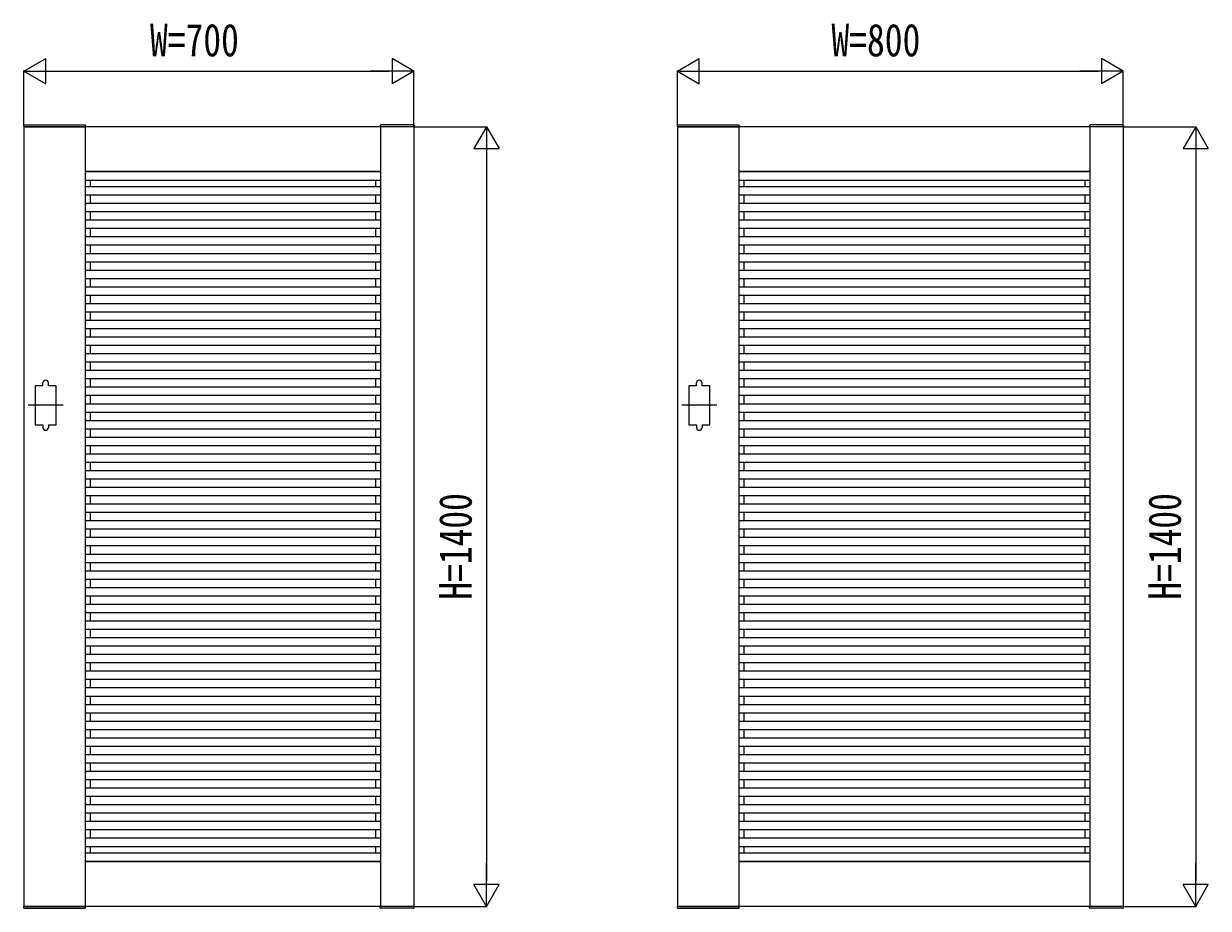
# Model space of a CAD drawing. Units: millimetres, scale not verified. Extents: x -8410 to 8410, y -5940 to 5940.
# Drawn here: x -2405 to -278, y -891 to 697 of the extents above; entities that cross this region are included whole.
import ezdxf
from ezdxf.enums import TextEntityAlignment as Align

# ---------------------------------------------------------------- set-up
doc = ezdxf.new("R2010")
doc.units = ezdxf.units.MM
doc.header["$LTSCALE"] = 30
doc.layers.add('0-3_YKK_A1', color=4, linetype='Continuous')
doc.layers.add('0-4_YKK_D', color=6, linetype='Continuous')
doc.styles.add('ＭＳ ゴシック', font='')
doc.styles.get('ＭＳ ゴシック').set_extended_font_data('MS Gothic')

msp = doc.modelspace()

# ---------------------------------------------------------------- linework, layer by layer
at = {"layer": '0-3_YKK_A1'}
for p, q in [((-2405.21, 514.66), (-2405.34, 512.11)), ((-2405.34, 512.11), (-2294.34, 512.11)), ((-2404.84, 512.11), (-2404.84, -887.89)), ((-1704.84, 512.11), (-2404.84, 512.11)), ((-2404.21, 515.61), (-2295.48, 515.61)), ((-2294.84, 512.11), (-2294.84, -887.89)), ((-2294.48, 514.66), (-2294.34, 512.11)), ((-1765.21, 514.66), (-1765.34, 512.11)), ((-1704.34, 512.11), (-1765.34, 512.11)), ((-1764.84, 512.11), (-1764.84, -887.89)), ((-1705.48, 515.61), (-1764.21, 515.61)), ((-1704.84, 512.11), (-1704.84, -887.89)), ((-1704.48, 514.66), (-1704.34, 512.11)), ((-1231.71, 514.66), (-1231.85, 512.11)), ((-1231.85, 512.11), (-1120.85, 512.11)), ((-1231.35, 512.11), (-1231.35, -887.89)), ((-431.35, 512.11), (-1231.35, 512.11)), ((-1230.71, 515.61), (-1121.98, 515.61)), ((-1121.35, 512.11), (-1121.35, -887.89)), ((-1120.98, 514.66), (-1120.85, 512.11)), ((-491.71, 514.66), (-491.85, 512.11)), ((-430.85, 512.11), (-491.85, 512.11)), ((-491.35, 512.11), (-491.35, -887.89)), ((-431.98, 515.61), (-490.71, 515.61)), ((-431.35, 512.11), (-431.35, -887.89)), ((-430.98, 514.66), (-430.85, 512.11)), ((-1764.84, 432.11), (-2294.84, 432.11)), ((-1764.84, 431.01), (-2294.84, 431.01)), ((-2286.04, 432.11), (-2286.04, 431.01)), ((-1773.64, 432.11), (-1773.64, 431.01)), ((-491.35, 432.11), (-1121.35, 432.11)), ((-491.35, 431.01), (-1121.35, 431.01)), ((-1112.55, 432.11), (-1112.55, 431.01)), ((-500.15, 432.11), (-500.15, 431.01)), ((-1764.84, 416.01), (-2294.84, 416.01)), ((-1764.84, 404.31), (-2294.84, 404.31)), ((-2286.04, 416.01), (-2286.04, 404.31)), ((-1773.64, 416.01), (-1773.64, 404.31)), ((-491.35, 416.01), (-1121.35, 416.01)), ((-491.35, 404.31), (-1121.35, 404.31)), ((-1112.55, 416.01), (-1112.55, 404.31)), ((-500.15, 416.01), (-500.15, 404.31)), ((-1764.84, 389.31), (-2294.84, 389.31)), ((-2286.04, 389.31), (-2286.04, 374.31)), ((-1773.64, 389.31), (-1773.64, 374.31)), ((-491.35, 389.31), (-1121.35, 389.31)), ((-1112.55, 389.31), (-1112.55, 374.31)), ((-500.15, 389.31), (-500.15, 374.31)), ((-1764.84, 374.31), (-2294.84, 374.31)), ((-491.35, 374.31), (-1121.35, 374.31)), ((-1764.84, 359.31), (-2294.84, 359.31)), ((-1764.84, 344.31), (-2294.84, 344.31)), ((-2286.04, 359.31), (-2286.04, 344.31)), ((-1773.64, 359.31), (-1773.64, 344.31)), ((-491.35, 359.31), (-1121.35, 359.31)), ((-491.35, 344.31), (-1121.35, 344.31)), ((-1112.55, 359.31), (-1112.55, 344.31)), ((-500.15, 359.31), (-500.15, 344.31)), ((-1764.84, 329.31), (-2294.84, 329.31)), ((-2286.04, 329.31), (-2286.04, 314.31)), ((-1773.64, 329.31), (-1773.64, 314.31)), ((-491.35, 329.31), (-1121.35, 329.31)), ((-1112.55, 329.31), (-1112.55, 314.31)), ((-500.15, 329.31), (-500.15, 314.31)), ((-1764.84, 314.31), (-2294.84, 314.31)), ((-1764.84, 299.31), (-2294.84, 299.31)), ((-2286.04, 299.31), (-2286.04, 284.31)), ((-1773.64, 299.31), (-1773.64, 284.31)), ((-491.35, 314.31), (-1121.35, 314.31)), ((-491.35, 299.31), (-1121.35, 299.31)), ((-1112.55, 299.31), (-1112.55, 284.31)), ((-500.15, 299.31), (-500.15, 284.31)), ((-1764.84, 284.31), (-2294.84, 284.31)), ((-491.35, 284.31), (-1121.35, 284.31)), ((-1764.84, 269.31), (-2294.84, 269.31)), ((-2286.04, 269.31), (-2286.04, 254.31)), ((-1773.64, 269.31), (-1773.64, 254.31)), ((-491.35, 269.31), (-1121.35, 269.31)), ((-1112.55, 269.31), (-1112.55, 254.31)), ((-500.15, 269.31), (-500.15, 254.31)), ((-1764.84, 254.31), (-2294.84, 254.31)), ((-1764.84, 239.31), (-2294.84, 239.31)), ((-2286.04, 239.31), (-2286.04, 224.31)), ((-1773.64, 239.31), (-1773.64, 224.31)), ((-491.35, 254.31), (-1121.35, 254.31)), ((-491.35, 239.31), (-1121.35, 239.31)), ((-1112.55, 239.31), (-1112.55, 224.31)), ((-500.15, 239.31), (-500.15, 224.31)), ((-1764.84, 224.31), (-2294.84, 224.31)), ((-491.35, 224.31), (-1121.35, 224.31)), ((-1764.84, 209.31), (-2294.84, 209.31)), ((-1764.84, 194.31), (-2294.84, 194.31)), ((-2286.04, 209.31), (-2286.04, 194.31)), ((-1773.64, 209.31), (-1773.64, 194.31)), ((-491.35, 209.31), (-1121.35, 209.31)), ((-491.35, 194.31), (-1121.35, 194.31)), ((-1112.55, 209.31), (-1112.55, 194.31)), ((-500.15, 209.31), (-500.15, 194.31)), ((-1764.84, 179.31), (-2294.84, 179.31)), ((-2286.04, 179.31), (-2286.04, 164.31)), ((-1773.64, 179.31), (-1773.64, 164.31)), ((-491.35, 179.31), (-1121.35, 179.31)), ((-1112.55, 179.31), (-1112.55, 164.31)), ((-500.15, 179.31), (-500.15, 164.31)), ((-1764.84, 164.31), (-2294.84, 164.31)), ((-1764.84, 149.31), (-2294.84, 149.31)), ((-2286.04, 149.31), (-2286.04, 134.31)), ((-1773.64, 149.31), (-1773.64, 134.31)), ((-491.35, 164.31), (-1121.35, 164.31)), ((-491.35, 149.31), (-1121.35, 149.31)), ((-1112.55, 149.31), (-1112.55, 134.31)), ((-500.15, 149.31), (-500.15, 134.31)), ((-1764.84, 134.31), (-2294.84, 134.31)), ((-491.35, 134.31), (-1121.35, 134.31)), ((-1764.84, 119.31), (-2294.84, 119.31)), ((-2286.04, 119.31), (-2286.04, 104.31)), ((-1773.64, 119.31), (-1773.64, 104.31)), ((-491.35, 119.31), (-1121.35, 119.31)), ((-1112.55, 119.31), (-1112.55, 104.31)), ((-500.15, 119.31), (-500.15, 104.31)), ((-1764.84, 104.31), (-2294.84, 104.31)), ((-1764.84, 89.31), (-2294.84, 89.31)), ((-2286.04, 89.31), (-2286.04, 74.31)), ((-1773.64, 89.31), (-1773.64, 74.31)), ((-491.35, 104.31), (-1121.35, 104.31)), ((-491.35, 89.31), (-1121.35, 89.31)), ((-1112.55, 89.31), (-1112.55, 74.31)), ((-500.15, 89.31), (-500.15, 74.31)), ((-1764.84, 74.31), (-2294.84, 74.31)), ((-491.35, 74.31), (-1121.35, 74.31)), ((-2370.84, 47.11), (-2370.84, 52.11)), ((-2360.84, 47.11), (-2360.84, 52.11)), ((-1764.84, 59.31), (-2294.84, 59.31)), ((-1764.84, 44.31), (-2294.84, 44.31)), ((-2286.04, 59.31), (-2286.04, 44.31)), ((-1773.64, 59.31), (-1773.64, 44.31)), ((-1197.35, 47.11), (-1197.35, 52.11)), ((-1187.35, 47.11), (-1187.35, 52.11)), ((-491.35, 59.31), (-1121.35, 59.31)), ((-491.35, 44.31), (-1121.35, 44.31)), ((-1112.55, 59.31), (-1112.55, 44.31)), ((-500.15, 59.31), (-500.15, 44.31)), ((-1764.84, 29.31), (-2294.84, 29.31)), ((-2286.04, 29.31), (-2286.04, 14.31)), ((-1773.64, 29.31), (-1773.64, 14.31)), ((-491.35, 29.31), (-1121.35, 29.31)), ((-1112.55, 29.31), (-1112.55, 14.31)), ((-500.15, 29.31), (-500.15, 14.31)), ((-2334.34, 12.11), (-2397.34, 12.11)), ((-1764.84, 14.31), (-2294.84, 14.31)), ((-1160.85, 12.11), (-1223.85, 12.11)), ((-491.35, 14.31), (-1121.35, 14.31)), ((-1764.84, -0.69), (-2294.84, -0.69)), ((-1764.84, -15.69), (-2294.84, -15.69)), ((-2286.04, -0.69), (-2286.04, -15.69)), ((-1773.64, -0.69), (-1773.64, -15.69)), ((-491.35, -0.69), (-1121.35, -0.69)), ((-491.35, -15.69), (-1121.35, -15.69)), ((-1112.55, -0.69), (-1112.55, -15.69)), ((-500.15, -0.69), (-500.15, -15.69)), ((-2370.84, -22.89), (-2370.84, -27.89)), ((-2360.84, -22.89), (-2360.84, -27.89)), ((-1764.84, -30.69), (-2294.84, -30.69)), ((-2286.04, -30.69), (-2286.04, -45.69)), ((-1773.64, -30.69), (-1773.64, -45.69)), ((-1197.35, -22.89), (-1197.35, -27.89)), ((-1187.35, -22.89), (-1187.35, -27.89)), ((-491.35, -30.69), (-1121.35, -30.69)), ((-1112.55, -30.69), (-1112.55, -45.69)), ((-500.15, -30.69), (-500.15, -45.69)), ((-1764.84, -45.69), (-2294.84, -45.69)), ((-1764.84, -60.69), (-2294.84, -60.69)), ((-2286.04, -60.69), (-2286.04, -75.69)), ((-1773.64, -60.69), (-1773.64, -75.69)), ((-491.35, -45.69), (-1121.35, -45.69)), ((-491.35, -60.69), (-1121.35, -60.69)), ((-1112.55, -60.69), (-1112.55, -75.69)), ((-500.15, -60.69), (-500.15, -75.69)), ((-1764.84, -75.69), (-2294.84, -75.69)), ((-491.35, -75.69), (-1121.35, -75.69)), ((-1764.84, -90.69), (-2294.84, -90.69)), ((-1764.84, -105.69), (-2294.84, -105.69)), ((-2286.04, -90.69), (-2286.04, -105.69)), ((-1773.64, -90.69), (-1773.64, -105.69)), ((-491.35, -90.69), (-1121.35, -90.69)), ((-491.35, -105.69), (-1121.35, -105.69)), ((-1112.55, -90.69), (-1112.55, -105.69)), ((-500.15, -90.69), (-500.15, -105.69)), ((-1764.84, -120.69), (-2294.84, -120.69)), ((-2286.04, -120.69), (-2286.04, -135.69)), ((-1773.64, -120.69), (-1773.64, -135.69)), ((-491.35, -120.69), (-1121.35, -120.69)), ((-1112.55, -120.69), (-1112.55, -135.69)), ((-500.15, -120.69), (-500.15, -135.69)), ((-1764.84, -135.69), (-2294.84, -135.69)), ((-491.35, -135.69), (-1121.35, -135.69)), ((-1764.84, -150.69), (-2294.84, -150.69)), ((-1764.84, -165.69), (-2294.84, -165.69)), ((-2286.04, -150.69), (-2286.04, -165.69)), ((-1773.64, -150.69), (-1773.64, -165.69)), ((-491.35, -150.69), (-1121.35, -150.69)), ((-491.35, -165.69), (-1121.35, -165.69)), ((-1112.55, -150.69), (-1112.55, -165.69)), ((-500.15, -150.69), (-500.15, -165.69)), ((-1764.84, -180.69), (-2294.84, -180.69)), ((-2286.04, -180.69), (-2286.04, -195.69)), ((-1773.64, -180.69), (-1773.64, -195.69)), ((-491.35, -180.69), (-1121.35, -180.69)), ((-1112.55, -180.69), (-1112.55, -195.69)), ((-500.15, -180.69), (-500.15, -195.69)), ((-1764.84, -195.69), (-2294.84, -195.69)), ((-1764.84, -210.69), (-2294.84, -210.69)), ((-2286.04, -210.69), (-2286.04, -225.69)), ((-1773.64, -210.69), (-1773.64, -225.69)), ((-491.35, -195.69), (-1121.35, -195.69)), ((-491.35, -210.69), (-1121.35, -210.69)), ((-1112.55, -210.69), (-1112.55, -225.69)), ((-500.15, -210.69), (-500.15, -225.69)), ((-1764.84, -225.69), (-2294.84, -225.69)), ((-491.35, -225.69), (-1121.35, -225.69)), ((-1764.84, -240.69), (-2294.84, -240.69)), ((-2286.04, -240.69), (-2286.04, -255.69)), ((-1773.64, -240.69), (-1773.64, -255.69)), ((-491.35, -240.69), (-1121.35, -240.69)), ((-1112.55, -240.69), (-1112.55, -255.69)), ((-500.15, -240.69), (-500.15, -255.69)), ((-1764.84, -255.69), (-2294.84, -255.69)), ((-1764.84, -270.69), (-2294.84, -270.69)), ((-2286.04, -270.69), (-2286.04, -285.69)), ((-1773.64, -270.69), (-1773.64, -285.69)), ((-491.35, -255.69), (-1121.35, -255.69)), ((-491.35, -270.69), (-1121.35, -270.69)), ((-1112.55, -270.69), (-1112.55, -285.69)), ((-500.15, -270.69), (-500.15, -285.69)), ((-1764.84, -285.69), (-2294.84, -285.69)), ((-491.35, -285.69), (-1121.35, -285.69)), ((-1764.84, -300.69), (-2294.84, -300.69)), ((-1764.84, -315.69), (-2294.84, -315.69)), ((-2286.04, -300.69), (-2286.04, -315.69)), ((-1773.64, -300.69), (-1773.64, -315.69)), ((-491.35, -300.69), (-1121.35, -300.69)), ((-491.35, -315.69), (-1121.35, -315.69)), ((-1112.55, -300.69), (-1112.55, -315.69)), ((-500.15, -300.69), (-500.15, -315.69)), ((-1764.84, -330.69), (-2294.84, -330.69)), ((-2286.04, -330.69), (-2286.04, -345.69)), ((-1773.64, -330.69), (-1773.64, -345.69)), ((-491.35, -330.69), (-1121.35, -330.69)), ((-1112.55, -330.69), (-1112.55, -345.69)), ((-500.15, -330.69), (-500.15, -345.69)), ((-1764.84, -345.69), (-2294.84, -345.69)), ((-1764.84, -360.69), (-2294.84, -360.69)), ((-2286.04, -360.69), (-2286.04, -375.69)), ((-1773.64, -360.69), (-1773.64, -375.69)), ((-491.35, -345.69), (-1121.35, -345.69)), ((-491.35, -360.69), (-1121.35, -360.69)), ((-1112.55, -360.69), (-1112.55, -375.69)), ((-500.15, -360.69), (-500.15, -375.69)), ((-1764.84, -375.69), (-2294.84, -375.69)), ((-491.35, -375.69), (-1121.35, -375.69)), ((-1764.84, -390.69), (-2294.84, -390.69)), ((-2286.04, -390.69), (-2286.04, -405.69)), ((-1773.64, -390.69), (-1773.64, -405.69)), ((-491.35, -390.69), (-1121.35, -390.69)), ((-1112.55, -390.69), (-1112.55, -405.69)), ((-500.15, -390.69), (-500.15, -405.69)), ((-1764.84, -405.69), (-2294.84, -405.69)), ((-1764.84, -420.69), (-2294.84, -420.69)), ((-2286.04, -420.69), (-2286.04, -435.69)), ((-1773.64, -420.69), (-1773.64, -435.69)), ((-491.35, -405.69), (-1121.35, -405.69)), ((-491.35, -420.69), (-1121.35, -420.69)), ((-1112.55, -420.69), (-1112.55, -435.69)), ((-500.15, -420.69), (-500.15, -435.69)), ((-1764.84, -435.69), (-2294.84, -435.69)), ((-491.35, -435.69), (-1121.35, -435.69)), ((-1764.84, -450.69), (-2294.84, -450.69)), ((-1764.84, -465.69), (-2294.84, -465.69)), ((-2286.04, -450.69), (-2286.04, -465.69)), ((-1773.64, -450.69), (-1773.64, -465.69)), ((-491.35, -450.69), (-1121.35, -450.69)), ((-491.35, -465.69), (-1121.35, -465.69)), ((-1112.55, -450.69), (-1112.55, -465.69)), ((-500.15, -450.69), (-500.15, -465.69)), ((-1764.84, -480.69), (-2294.84, -480.69)), ((-2286.04, -480.69), (-2286.04, -495.69)), ((-1773.64, -480.69), (-1773.64, -495.69)), ((-491.35, -480.69), (-1121.35, -480.69)), ((-1112.55, -480.69), (-1112.55, -495.69)), ((-500.15, -480.69), (-500.15, -495.69)), ((-1764.84, -495.69), (-2294.84, -495.69)), ((-491.35, -495.69), (-1121.35, -495.69)), ((-1764.84, -510.69), (-2294.84, -510.69)), ((-1764.84, -525.69), (-2294.84, -525.69)), ((-2286.04, -510.69), (-2286.04, -525.69)), ((-1773.64, -510.69), (-1773.64, -525.69)), ((-491.35, -510.69), (-1121.35, -510.69)), ((-491.35, -525.69), (-1121.35, -525.69)), ((-1112.55, -510.69), (-1112.55, -525.69)), ((-500.15, -510.69), (-500.15, -525.69)), ((-1764.84, -540.69), (-2294.84, -540.69)), ((-2286.04, -540.69), (-2286.04, -555.69)), ((-1773.64, -540.69), (-1773.64, -555.69)), ((-491.35, -540.69), (-1121.35, -540.69)), ((-1112.55, -540.69), (-1112.55, -555.69)), ((-500.15, -540.69), (-500.15, -555.69)), ((-1764.84, -555.69), (-2294.84, -555.69)), ((-1764.84, -570.69), (-2294.84, -570.69)), ((-2286.04, -570.69), (-2286.04, -585.69)), ((-1773.64, -570.69), (-1773.64, -585.69)), ((-491.35, -555.69), (-1121.35, -555.69)), ((-491.35, -570.69), (-1121.35, -570.69)), ((-1112.55, -570.69), (-1112.55, -585.69)), ((-500.15, -570.69), (-500.15, -585.69)), ((-1764.84, -585.69), (-2294.84, -585.69)), ((-491.35, -585.69), (-1121.35, -585.69)), ((-1764.84, -600.69), (-2294.84, -600.69)), ((-1764.84, -615.69), (-2294.84, -615.69)), ((-2286.04, -600.69), (-2286.04, -615.69)), ((-1773.64, -600.69), (-1773.64, -615.69)), ((-491.35, -600.69), (-1121.35, -600.69)), ((-491.35, -615.69), (-1121.35, -615.69)), ((-1112.55, -600.69), (-1112.55, -615.69)), ((-500.15, -600.69), (-500.15, -615.69)), ((-1764.84, -630.69), (-2294.84, -630.69)), ((-2286.04, -630.69), (-2286.04, -645.69)), ((-1773.64, -630.69), (-1773.64, -645.69)), ((-491.35, -630.69), (-1121.35, -630.69)), ((-1112.55, -630.69), (-1112.55, -645.69)), ((-500.15, -630.69), (-500.15, -645.69)), ((-1764.84, -645.69), (-2294.84, -645.69)), ((-491.35, -645.69), (-1121.35, -645.69)), ((-1764.84, -660.69), (-2294.84, -660.69)), ((-1764.84, -675.69), (-2294.84, -675.69)), ((-2286.04, -660.69), (-2286.04, -675.69)), ((-1773.64, -660.69), (-1773.64, -675.69)), ((-491.35, -660.69), (-1121.35, -660.69)), ((-491.35, -675.69), (-1121.35, -675.69)), ((-1112.55, -660.69), (-1112.55, -675.69)), ((-500.15, -660.69), (-500.15, -675.69)), ((-1764.84, -690.69), (-2294.84, -690.69)), ((-2286.04, -690.69), (-2286.04, -705.69)), ((-1773.64, -690.69), (-1773.64, -705.69)), ((-491.35, -690.69), (-1121.35, -690.69)), ((-1112.55, -690.69), (-1112.55, -705.69)), ((-500.15, -690.69), (-500.15, -705.69)), ((-1764.84, -705.69), (-2294.84, -705.69)), ((-1764.84, -720.69), (-2294.84, -720.69)), ((-2286.04, -720.69), (-2286.04, -735.69)), ((-1773.64, -720.69), (-1773.64, -735.69)), ((-491.35, -705.69), (-1121.35, -705.69)), ((-491.35, -720.69), (-1121.35, -720.69)), ((-1112.55, -720.69), (-1112.55, -735.69)), ((-500.15, -720.69), (-500.15, -735.69)), ((-1764.84, -735.69), (-2294.84, -735.69)), ((-491.35, -735.69), (-1121.35, -735.69)), ((-1764.84, -750.69), (-2294.84, -750.69)), ((-2286.04, -750.69), (-2286.04, -765.69)), ((-1773.64, -750.69), (-1773.64, -765.69)), ((-491.35, -750.69), (-1121.35, -750.69)), ((-1112.55, -750.69), (-1112.55, -765.69)), ((-500.15, -750.69), (-500.15, -765.69)), ((-1764.84, -765.69), (-2294.84, -765.69)), ((-1764.84, -780.69), (-2294.84, -780.69)), ((-2286.04, -780.69), (-2286.04, -792.39)), ((-1773.64, -780.69), (-1773.64, -792.39)), ((-491.35, -765.69), (-1121.35, -765.69)), ((-491.35, -780.69), (-1121.35, -780.69)), ((-1112.55, -780.69), (-1112.55, -792.39)), ((-500.15, -780.69), (-500.15, -792.39)), ((-1764.84, -792.39), (-2294.84, -792.39)), ((-1764.84, -807.39), (-2294.84, -807.39)), ((-1764.84, -807.89), (-2294.84, -807.89)), ((-2286.04, -807.39), (-2286.04, -807.89)), ((-1773.64, -807.39), (-1773.64, -807.89)), ((-491.35, -792.39), (-1121.35, -792.39)), ((-491.35, -807.39), (-1121.35, -807.39)), ((-491.35, -807.89), (-1121.35, -807.89)), ((-1112.55, -807.39), (-1112.55, -807.89)), ((-500.15, -807.39), (-500.15, -807.89)), ((-2405.34, -887.89), (-2294.34, -887.89)), ((-2405.21, -890.45), (-2405.34, -887.9)), ((-1704.84, -887.89), (-2404.84, -887.89)), ((-2404.21, -891.39), (-2295.48, -891.39)), ((-2294.48, -890.45), (-2294.34, -887.9)), ((-1704.34, -887.89), (-1765.34, -887.89)), ((-1765.21, -890.45), (-1765.34, -887.9)), ((-1705.48, -891.39), (-1764.21, -891.39)), ((-1704.48, -890.45), (-1704.34, -887.9)), ((-1231.85, -887.89), (-1120.85, -887.89)), ((-1231.71, -890.45), (-1231.85, -887.9)), ((-431.35, -887.89), (-1231.35, -887.89)), ((-1230.71, -891.39), (-1121.98, -891.39)), ((-1120.98, -890.45), (-1120.85, -887.9)), ((-430.85, -887.89), (-491.85, -887.89)), ((-491.71, -890.45), (-491.85, -887.9)), ((-431.98, -891.39), (-490.71, -891.39)), ((-430.98, -890.45), (-430.85, -887.9))]:
    msp.add_line(p, q, dxfattribs=at)
for points in [[(-2370.84, 47.11), (-2384.84, 47.11), (-2384.84, -22.89), (-2370.84, -22.89)], [(-2360.84, -22.89), (-2346.84, -22.89), (-2346.84, 47.11), (-2360.84, 47.11)], [(-1197.35, 47.11), (-1211.35, 47.11), (-1211.35, -22.89), (-1197.35, -22.89)], [(-1187.35, -22.89), (-1173.35, -22.89), (-1173.35, 47.11), (-1187.35, 47.11)]]:
    msp.add_lwpolyline(points, dxfattribs=at)
for centre, radius, start, end in [((-2404.21, 514.61), 1, 90, 177), ((-2295.48, 514.61), 1, 3, 90), ((-1764.21, 514.61), 1, 90, 177), ((-1705.48, 514.61), 1, 3, 90), ((-1230.71, 514.61), 1, 90, 177), ((-1121.98, 514.61), 1, 3, 90), ((-490.71, 514.61), 1, 90, 177), ((-431.98, 514.61), 1, 3, 90), ((-2365.84, 52.11), 5, 0, 180), ((-1192.35, 52.11), 5, 0, 180), ((-2365.84, -27.89), 5, 180, 0), ((-1192.35, -27.89), 5, 180, 0), ((-2404.21, -890.39), 1, 183, 270), ((-2295.48, -890.39), 1, 270, 357), ((-1764.21, -890.39), 1, 183, 270), ((-1705.48, -890.39), 1, 270, 357), ((-1230.71, -890.39), 1, 183, 270), ((-1121.98, -890.39), 1, 270, 357), ((-490.71, -890.39), 1, 183, 270), ((-431.98, -890.39), 1, 270, 357)]:
    msp.add_arc(centre, radius, start, end, dxfattribs=at)
at = {"layer": '0-4_YKK_D'}
for p, q in [((-2404.84, 612.11), (-2365.87, 634.61)), ((-2365.87, 589.61), (-2365.87, 634.61)), ((-1704.84, 612.11), (-1743.81, 634.61)), ((-1743.81, 634.61), (-1743.81, 589.61)), ((-1231.35, 612.11), (-1192.38, 634.61)), ((-1192.38, 589.61), (-1192.38, 634.61)), ((-431.35, 612.11), (-470.32, 634.61)), ((-470.32, 634.61), (-470.32, 589.61)), ((-2404.84, 514.11), (-2404.84, 613.11)), ((-2404.84, 612.11), (-2365.87, 589.61)), ((-2404.84, 612.11), (-2326.9, 612.11)), ((-2359.84, 612.11), (-1749.84, 612.11)), ((-1704.84, 612.11), (-1782.79, 612.11)), ((-1704.84, 612.11), (-1743.81, 589.61)), ((-1704.84, 514.11), (-1704.84, 613.11)), ((-1231.35, 514.11), (-1231.35, 613.11)), ((-1231.35, 612.11), (-1192.38, 589.61)), ((-1231.35, 612.11), (-1153.4, 612.11)), ((-1186.35, 612.11), (-476.35, 612.11)), ((-431.35, 612.11), (-509.29, 612.11)), ((-431.35, 612.11), (-470.32, 589.61)), ((-431.35, 514.11), (-431.35, 613.11)), ((-1702.84, 512.11), (-1573.42, 512.11)), ((-1574.42, 512.11), (-1596.92, 473.13)), ((-1574.42, 512.11), (-1551.92, 473.13)), ((-1574.42, 512.11), (-1574.42, 434.16)), ((-429.35, 512.11), (-299.93, 512.11)), ((-300.93, 512.11), (-323.43, 473.13)), ((-300.93, 512.11), (-278.43, 473.13)), ((-300.93, 512.11), (-300.93, 434.16)), ((-1596.92, 473.13), (-1551.92, 473.13)), ((-323.43, 473.13), (-278.43, 473.13)), ((-1574.42, 467.11), (-1574.42, -842.89)), ((-300.93, 467.11), (-300.93, -842.89)), ((-1574.42, -887.89), (-1574.42, -809.95)), ((-300.93, -887.89), (-300.93, -809.95)), ((-1574.42, -887.89), (-1596.92, -848.92)), ((-1551.92, -848.92), (-1596.92, -848.92)), ((-1574.42, -887.89), (-1551.92, -848.92)), ((-300.93, -887.89), (-323.43, -848.92)), ((-278.43, -848.92), (-323.43, -848.92)), ((-300.93, -887.89), (-278.43, -848.92)), ((-1702.84, -887.89), (-1573.42, -887.89)), ((-429.35, -887.89), (-299.93, -887.89))]:
    msp.add_line(p, q, dxfattribs=at)

# ---------------------------------------------------------------- texts
at = {"layer": '0-4_YKK_D', "style": 'ＭＳ ゴシック', "width": 0.8}
for s, p in [('W=700', (-2178.58, 621.11)), ('W=800', (-955.08, 621.11))]:
    msp.add_text(s, height=58.65, dxfattribs=at).set_placement(p, align=Align.BOTTOM_LEFT)
for p in [(-1583.42, -337.23), (-309.93, -337.23)]:
    msp.add_text('H=1400', height=58.65, rotation=90, dxfattribs=at).set_placement(p, align=Align.BOTTOM_LEFT)

doc.saveas('drawing.dxf')
